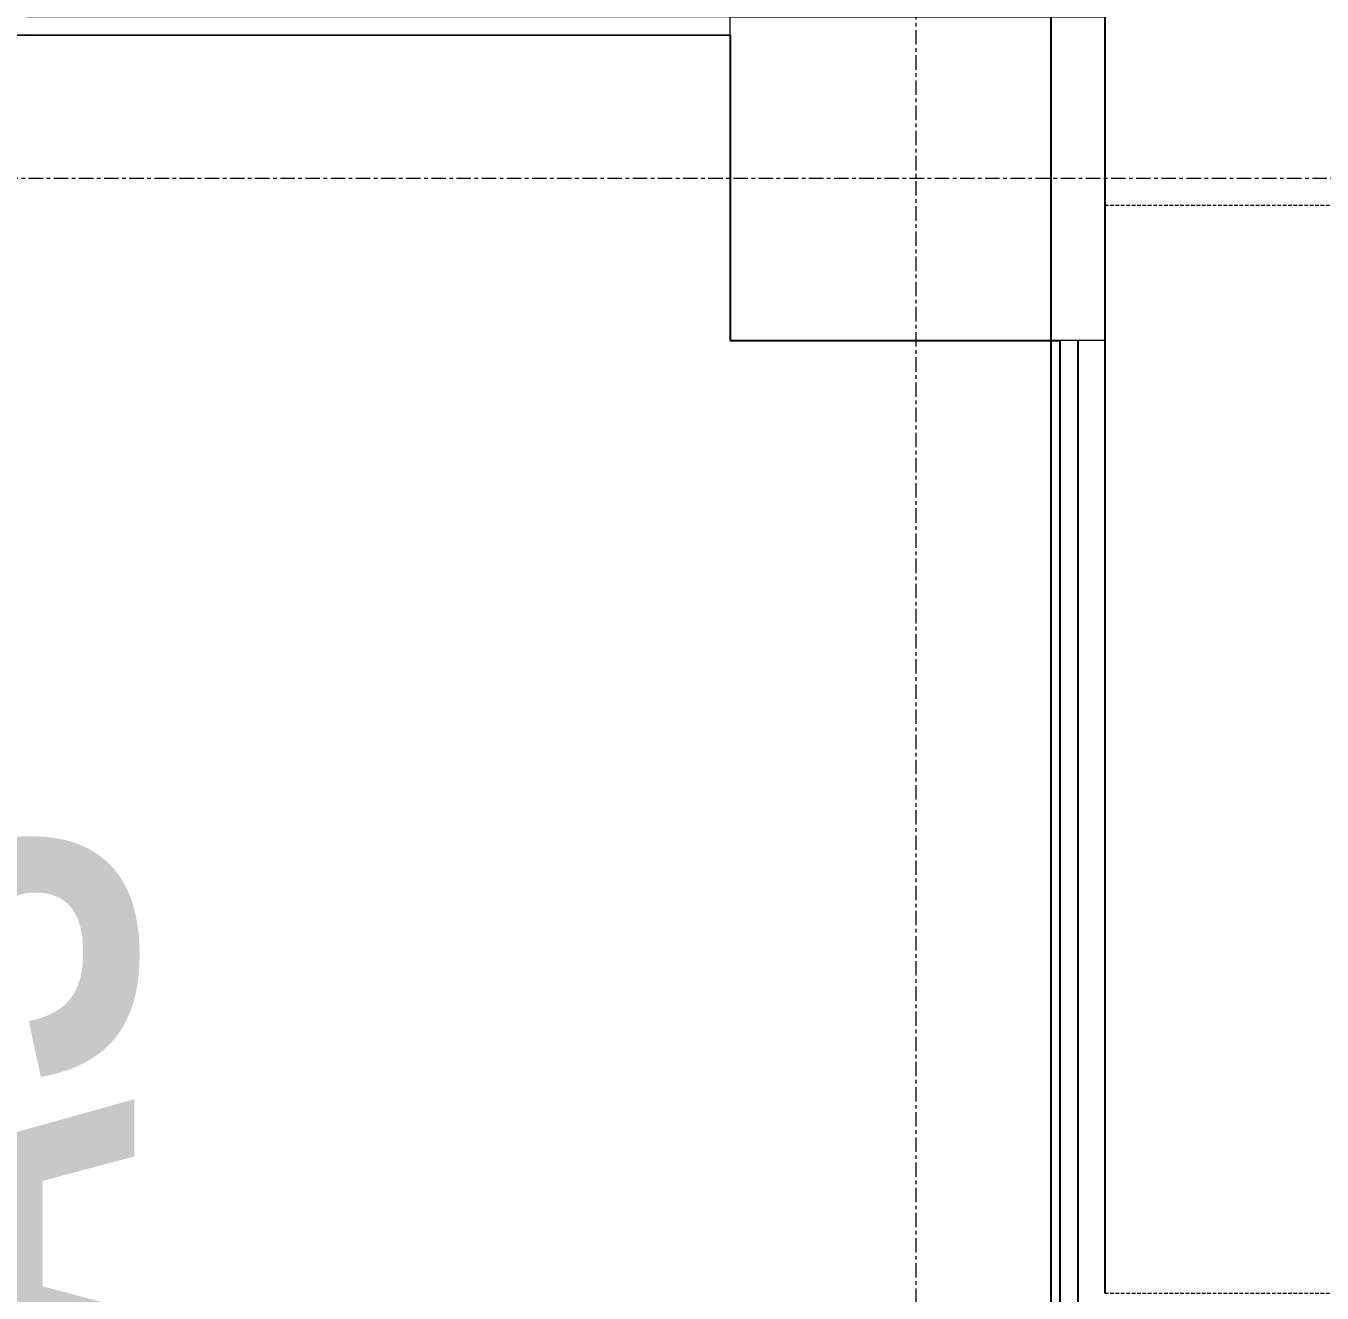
# Model space of a CAD drawing. Extents: x -15449 to 597104, y -1239737 to 53667.
# Drawn here: x 301578 to 308787, y -284002 to -276953 of the extents above; entities that cross this region are included whole.
import ezdxf

# ---------------------------------------------------------------- set-up
doc = ezdxf.new("R2010")
doc.units = 0
doc.header["$LTSCALE"] = 8
doc.linetypes.add('HIDDEN', pattern=[0.375, 0.25, -0.125])
doc.linetypes.add('IDA - Grid Line', pattern=[3500, 2000, -500, 500, -500])
doc.layers.get('0').update_dxf_attribs({"color": 1, "linetype": 'CONTINUOUS'})
doc.layers.add('000_CTCI_CSA', color=7, linetype='CONTINUOUS')
doc.layers.add('Ceiling FL+3000', color=6, linetype='CONTINUOUS')
doc.layers.add('A-_ANOTGRID_E', color=7, linetype='CONTINUOUS', lineweight=9)
doc.layers.add('Block - Cargo Lift_dwg', color=7, linetype='CONTINUOUS', lineweight=9, true_color=0x767676)
doc.styles.add('Site Area', font='arial.ttf', dxfattribs={"width": 0.8})

# ---------------------------------------------------------------- blocks, each defined once
blk = doc.blocks.new('column grid')
at = {"layer": 'A-_ANOTGRID_E', "color": 8, "linetype": 'IDA - Grid Line', "ltscale": 0.005, "true_color": 0x808080}
for p, q in [((7795.6, 9427, 0), (7795.6, -120414.2, 0)), ((29680.4, -83238.8, 0), (-104784.6, -83238.8, 0))]:
    blk.add_line(p, q, dxfattribs=at)
blk = doc.blocks.new('CTCI_Building Footprint and Grid')
at = {"layer": '000_CTCI_CSA', "color": 8}
for p, q in [((1996496.6, -936372.6, 0), (1996496.6, -955472.4, 0)), ((1996196.6, -936672.6, 0), (1996196.6, -955772.4, 0))]:
    blk.add_line(p, q, dxfattribs=at)
at = {"color": 252}
blk.add_blockref('column grid', (1987651, -866033, 0), dxfattribs=at)

msp = doc.modelspace()

# ---------------------------------------------------------------- linework, layer by layer
at = {"layer": 'Block - Cargo Lift_dwg', "lineweight": -3}
for p, q in [((301577.9595, -277002.1718, 0), (305494.7049, -277003.4574, 0)), ((307328.3113, -278702.1753, 0), (307328.6887, -287152.5671, 0)), ((307428.3113, -278702.1709, 0), (307428.6887, -287152.5626, 0))]:
    msp.add_line(p, q, dxfattribs=at)
at = {"layer": 'Block - Cargo Lift_dwg', "color": 8, "true_color": 0x808080, "elevation": 0}
msp.add_lwpolyline([(288077.8676, -205202.5618), (276377.8659, -205202.5297), (276377.8676, -236002.5634), (286277.8676, -236002.5634), (286277.8676, -271202.5634), (295877.8615, -271202.5634), (295876.8381, -291002.1708), (305478.3156, -291002.1792), (307278.3128, -291002.1792), (307278.316, -276902.1718), (301578.0066, -276902.1718), (301578.0066, -265204.3622), (297678.3128, -265200.7646), (297678.3161, -228902.5644), (287178.6881, -228902.5684), (287178.698, -220692.4827), (288077.8657, -220692.4869), (288077.8676, -205202.5618)], dxfattribs=at)
msp.add_lwpolyline([(307578.3145, -278702.1709), (305494.7049, -278702.1709), (305494.7049, -276902.3265), (307578.3145, -276902.3265)], close=True, dxfattribs=at)
at = {"layer": 'Block - Cargo Lift_dwg', "color": 8, "linetype": 'HIDDEN', "ltscale": 10, "true_color": 0x808080, "elevation": 0}
msp.add_lwpolyline([(312338.3084, -277952.1709), (307578.3145, -277952.1709), (307578.3144, -284002.3574), (312338.3083, -284002.3574)], close=True, dxfattribs=at)
at = {"layer": 'Ceiling FL+3000', "color": 8, "lineweight": -3, "true_color": 0x808080, "elevation": 0}
msp.add_lwpolyline([(295899.9948, -278702.1072), (297978.3145, -278702.1709), (297978.3145, -277002.1709), (305494.7049, -277003.4574), (305494.7049, -278702.1709), (307328.3113, -278702.089), (307328.3113, -288902.1709), (305478.3145, -288902.1709), (305483.8309, -290897.1206), (297978.048, -290902.0991), (297978.3145, -290702.1709), (297978.3145, -288902.1709), (295929.9928, -288908.1914), (295899.9948, -278702.1072)], dxfattribs=at)

# ---------------------------------------------------------------- block references
at = {"layer": '000_CTCI_CSA', "color": 2}
msp.add_blockref('CTCI_Building Footprint and Grid', (-1688918.33, 671469.6085, 0), dxfattribs=at)

# ---------------------------------------------------------------- texts
at = {"layer": 'Block - Cargo Lift_dwg', "color": 8, "true_color": 0x808080, "insert": (300181.7798, -286092.3398, 0), "char_height": 2000, "attachment_point": 1, "rotation": 90, "style": 'Site Area'}
msp.add_mtext_dynamic_manual_height_columns('{\\fArial|b1|i0|c0|p34;RAS}', width=4149.053202, gutter_width=24254.764, heights=[0], dxfattribs=at)

doc.saveas('drawing.dxf')
